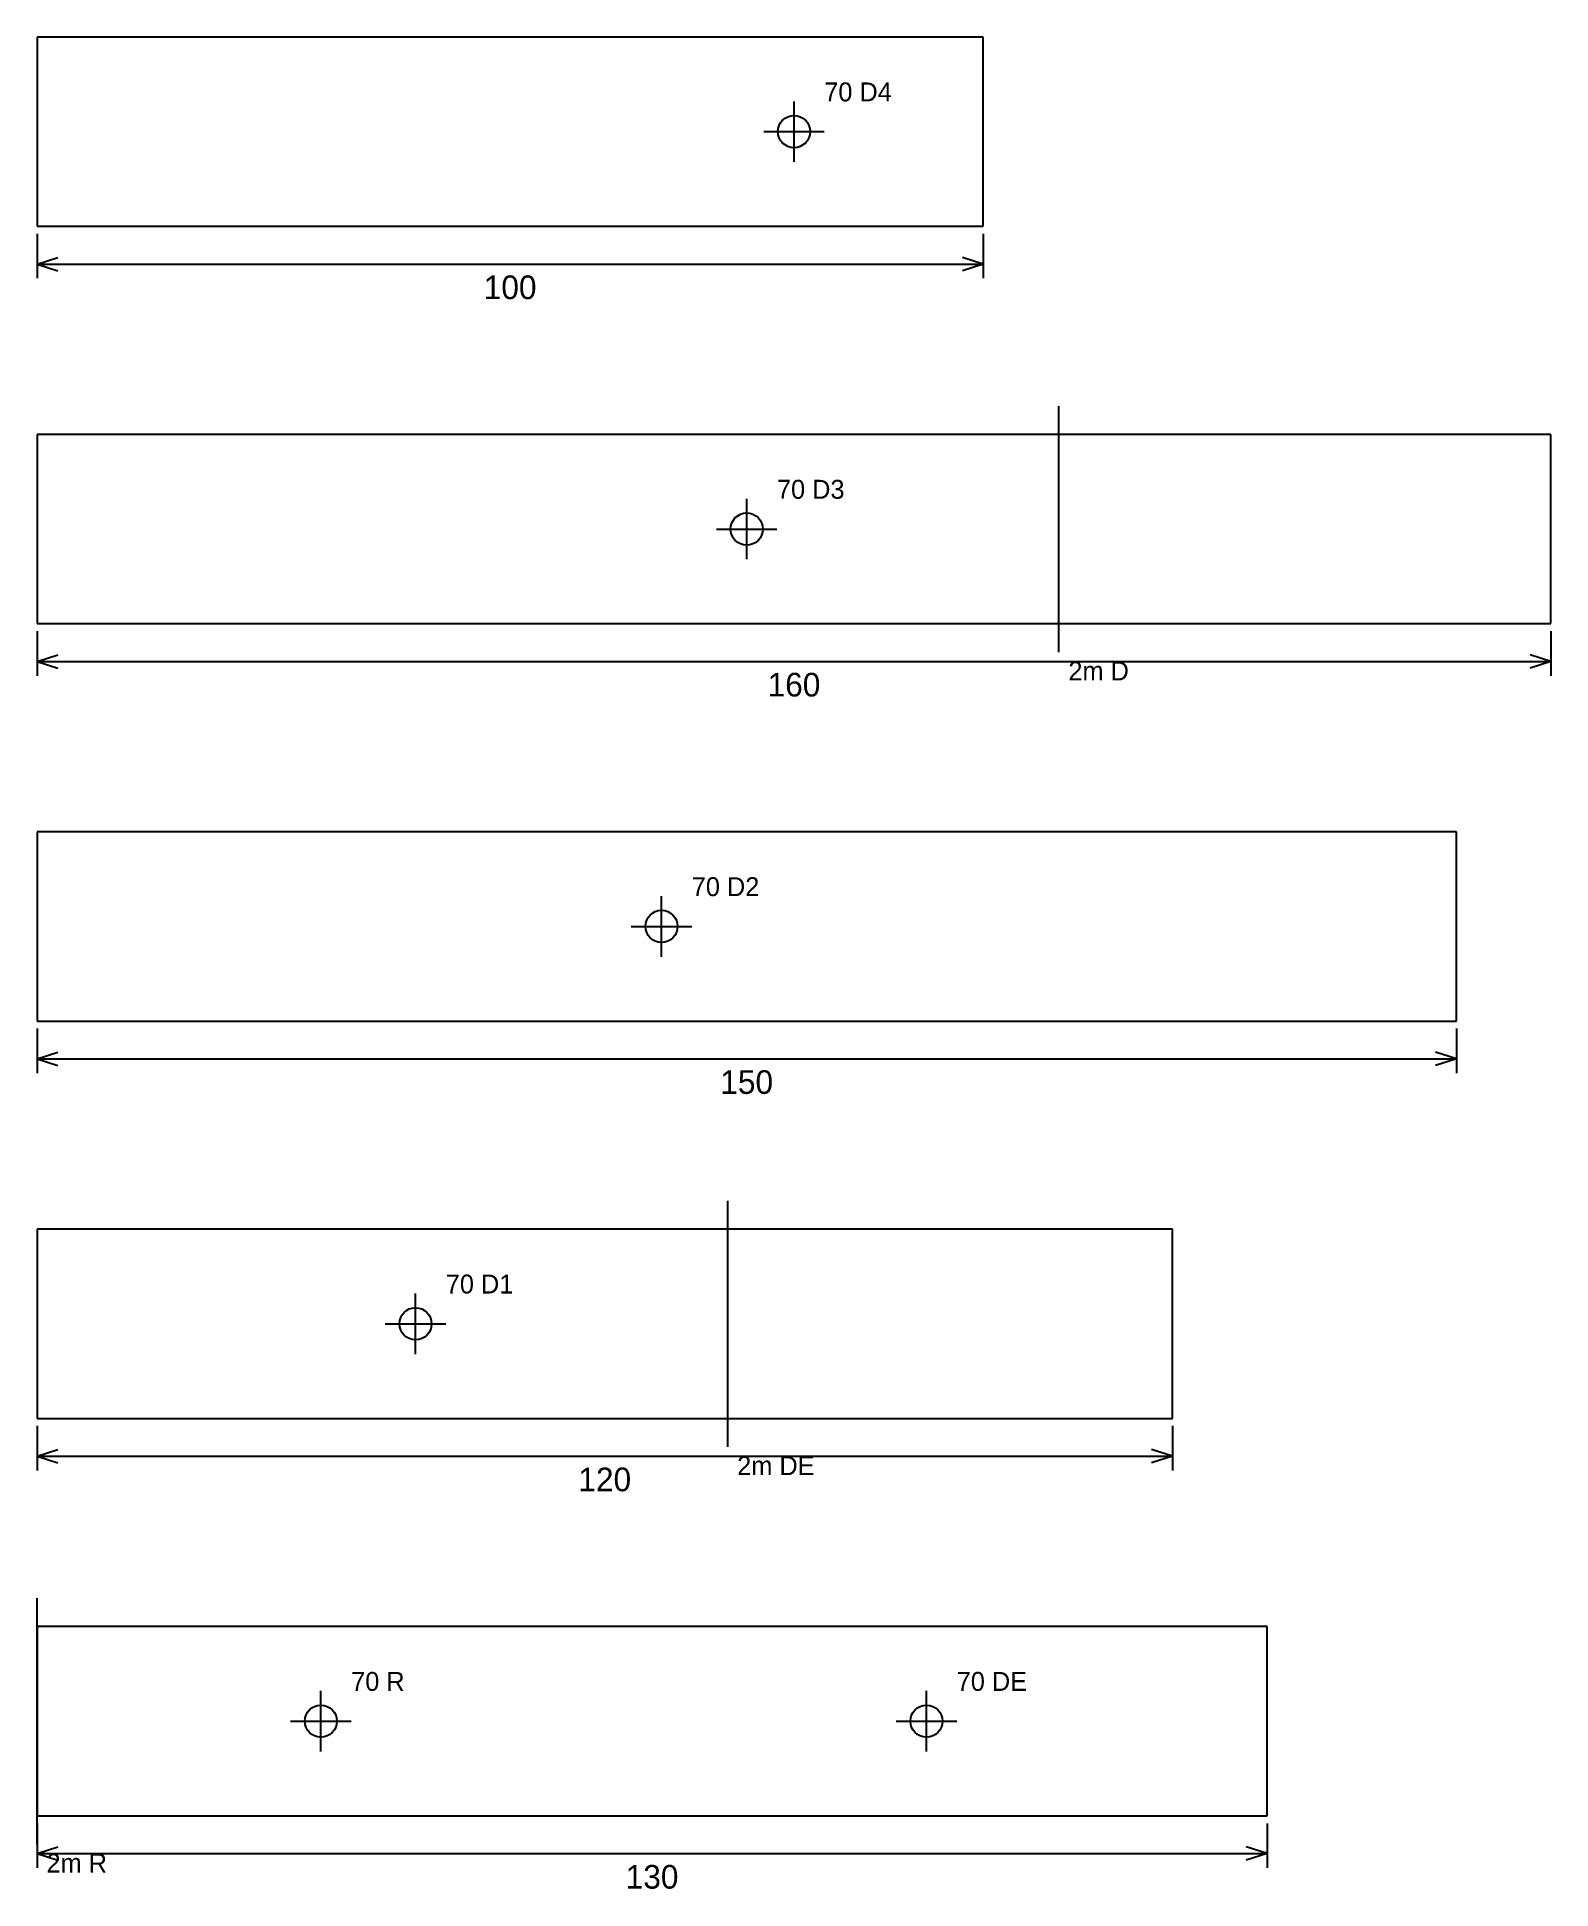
# Model space of a CAD drawing. Extents: x 0 to 160, y -8 to 188.
import ezdxf
from ezdxf.enums import TextEntityAlignment as Align

# ---------------------------------------------------------------- set-up
doc = ezdxf.new("R2010")
doc.units = 0
for name, color, linetype in [('CENTER', 3, 'CONTINUOUS'), ('CUT', 7, 'CONTINUOUS'), ('DIM', 4, 'CONTINUOUS'), ('HOLE', 1, 'CONTINUOUS'), ('TEXT', 7, 'CONTINUOUS')]:
    doc.layers.add(name, color=color, linetype=linetype)

msp = doc.modelspace()

# ---------------------------------------------------------------- linework, layer by layer
at = {"layer": 'CENTER'}
for p, q in [((80, 174.8), (80, 181.2)), ((76.8, 178), (83.2, 178)), ((108, 123), (108, 149)), ((75, 132.8), (75, 139.2)), ((71.8, 136), (78.2, 136)), ((66, 90.8), (66, 97.2)), ((62.8, 94), (69.2, 94)), ((73, 39), (73, 65)), ((40, 48.8), (40, 55.2)), ((36.8, 52), (43.2, 52)), ((0, -3), (0, 23)), ((30, 6.8), (30, 13.2)), ((94, 6.8), (94, 13.2)), ((26.8, 10), (33.2, 10)), ((90.8, 10), (97.2, 10))]:
    msp.add_line(p, q, dxfattribs=at)
at = {"layer": 'CUT'}
for p, q in [((100, 188), (0, 188)), ((0, 188), (0, 168)), ((100, 168), (100, 188)), ((0, 168), (100, 168)), ((160, 146), (0, 146)), ((0, 146), (0, 126)), ((160, 126), (160, 146)), ((0, 126), (160, 126)), ((150, 104), (0, 104)), ((0, 104), (0, 84)), ((150, 84), (150, 104)), ((0, 84), (150, 84)), ((120, 62), (0, 62)), ((0, 62), (0, 42)), ((120, 42), (120, 62)), ((0, 42), (120, 42)), ((130, 20), (0, 20)), ((0, 20), (0, 0)), ((130, 0), (130, 20)), ((0, 0), (130, 0))]:
    msp.add_line(p, q, dxfattribs=at)
at = {"layer": 'DIM'}
for p, q in [((0, 167.2), (0, 162.5)), ((100, 167.2), (100, 162.5)), ((0, 164), (2.2, 164.7)), ((100, 164), (97.8, 164.7)), ((0, 164), (100, 164)), ((0, 164), (2.2, 163.3)), ((100, 164), (97.8, 163.3)), ((0, 125.2), (0, 120.5)), ((160, 125.2), (160, 120.5)), ((0, 122), (2.2, 122.7)), ((0, 122), (160, 122)), ((0, 122), (2.2, 121.3)), ((160, 122), (157.8, 122.7)), ((160, 122), (157.8, 121.3)), ((0, 83.2), (0, 78.5)), ((150, 83.2), (150, 78.5)), ((0, 80), (2.2, 80.7)), ((150, 80), (147.8, 80.7)), ((0, 80), (150, 80)), ((0, 80), (2.2, 79.3)), ((150, 80), (147.8, 79.3)), ((0, 41.2), (0, 36.5)), ((120, 41.2), (120, 36.5)), ((0, 38), (2.2, 38.7)), ((0, 38), (120, 38)), ((0, 38), (2.2, 37.3)), ((120, 38), (117.8, 38.7)), ((120, 38), (117.8, 37.3)), ((0, -0.8), (0, -5.5)), ((130, -0.8), (130, -5.5)), ((0, -4), (2.2, -3.3)), ((130, -4), (127.8, -3.3)), ((0, -4), (130, -4)), ((0, -4), (2.2, -4.7)), ((130, -4), (127.8, -4.7))]:
    msp.add_line(p, q, dxfattribs=at)
at = {"layer": 'HOLE'}
for centre in [(80, 178), (75, 136), (66, 94), (40, 52), (30, 10), (94, 10)]:
    msp.add_circle(centre, 1.7, dxfattribs=at)

# ---------------------------------------------------------------- texts
at = {"layer": 'DIM'}
for s, p in [('100', (50, 160.3)), ('160', (80, 118.3)), ('150', (75, 76.3)), ('120', (60, 34.3)), ('130', (65, -7.7))]:
    msp.add_text(s, height=2.5, dxfattribs=at).set_placement(p, align=Align.CENTER)
at = {"layer": 'TEXT'}
for s, p in [('70 D4', (83.2, 181.2)), ('70 D3', (78.2, 139.2)), ('2m D', (109, 120)), ('70 D2', (69.2, 97.2)), ('70 D1', (43.2, 55.2)), ('2m DE', (74, 36)), ('70 R', (33.2, 13.2)), ('70 DE', (97.2, 13.2)), ('2m R', (1, -6))]:
    msp.add_text(s, height=2, dxfattribs=at).set_placement(p)

doc.saveas('drawing.dxf')
